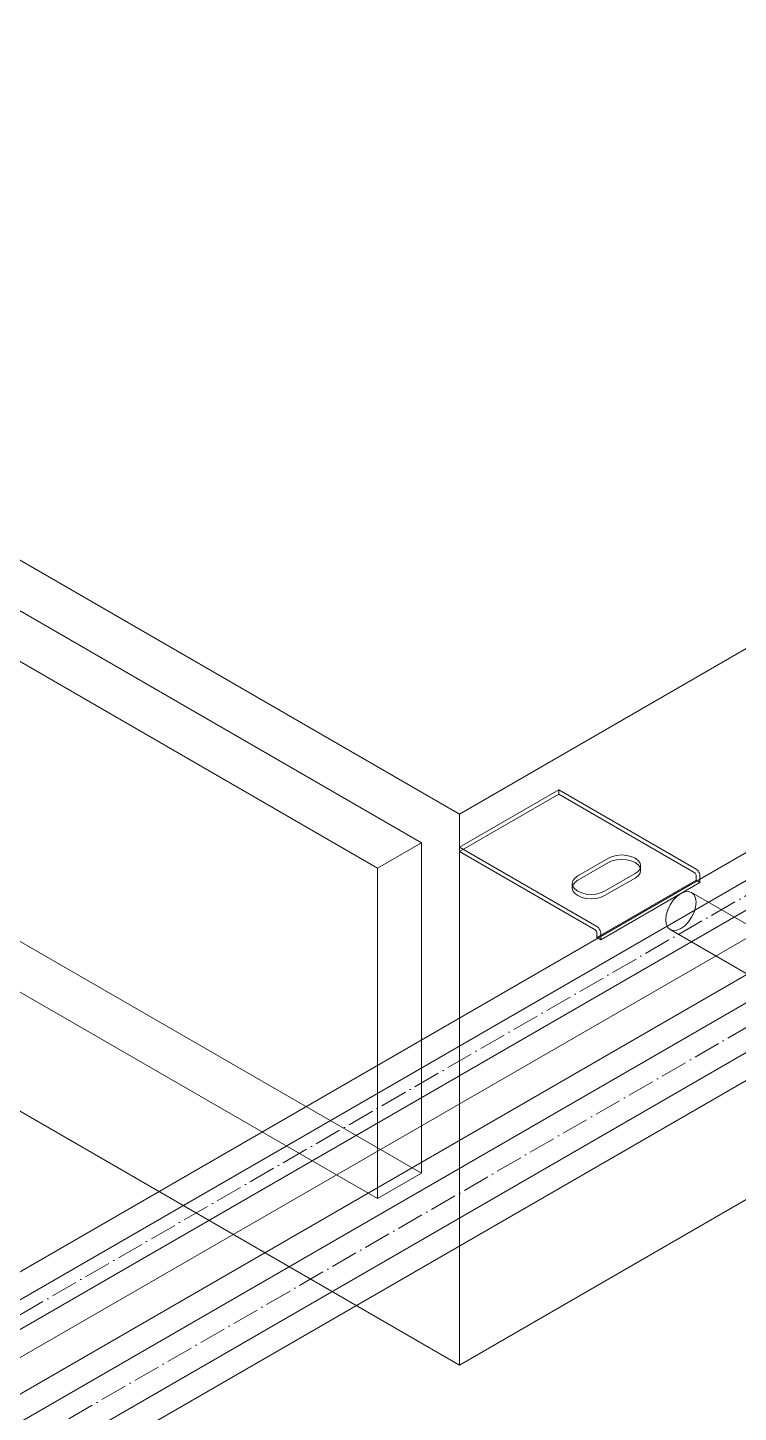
# Model space of a CAD drawing. Header units: millimetres. Extents: x -88595 to 880822, y -1054509 to -148035.
# Drawn here: x 391664 to 391928, y -329950 to -329437 of the extents above; entities that cross this region are included whole.
import ezdxf

# ---------------------------------------------------------------- set-up
doc = ezdxf.new("R2010")
doc.units = ezdxf.units.MM
doc.linetypes.add('$12$ADSK_Осевая', pattern=[14, 10, -2, 0, -2])
for name, color, linetype, lineweight in [('Изоляция', 7, 'Continuous', 18), ('Оборудование', 7, 'Continuous', 18), ('Трубопровод', 7, 'Continuous', 18)]:
    doc.layers.add(name, color=color, linetype=linetype, lineweight=lineweight)

# ---------------------------------------------------------------- blocks, each defined once
blk = doc.blocks.new('$0$ADSK_Канальный блок кондиционера1 - AD242MJERAB-3267365-В_ОВ3_1')
at = {"layer": 'Оборудование'}
for p, q in [((18316.91, 6919.34), (17574.45, 7348)), ((17553.24, 7341.46), (18302.77, 6908.72)), ((18286.51, 6899.33), (17536.97, 7332.08)), ((18302.77, 6786.25), (17553.24, 7218.99)), ((17536.97, 7209.6), (18286.51, 6776.86)), ((18316.91, 6919.34), (18809.76, 7203.89)), ((17574.45, 7143.87), (18316.91, 6715.21)), ((18809.76, 6999.76), (18316.91, 6715.21)), ((18316.91, 6907.09), (18353.68, 6928.32)), ((18353.68, 6926.68), (18316.91, 6905.46)), ((18353.68, 6928.32), (18404.59, 6898.92)), ((18353.68, 6926.68), (18353.68, 6928.32)), ((18403.89, 6897.7), (18353.68, 6926.68)), ((18316.91, 6715.21), (18316.91, 6919.34)), ((18286.51, 6899.33), (18302.77, 6908.72)), ((18302.77, 6908.72), (18302.77, 6786.25)), ((18316.91, 6907.09), (18316.91, 6905.46)), ((18367.82, 6877.69), (18316.91, 6907.09)), ((18316.91, 6905.46), (18367.12, 6876.47)), ((18360.75, 6896.47), (18372.07, 6903.01)), ((18372.07, 6901.37), (18360.75, 6894.84)), ((18384.02, 6898.52), (18384.02, 6900.15)), ((18286.51, 6776.86), (18286.51, 6899.33)), ((18381.96, 6897.29), (18370.65, 6890.76)), ((18370.65, 6889.13), (18381.96, 6895.66)), ((18404.59, 6894.84), (18404.59, 6896.47)), ((18406.01, 6896.47), (18406.01, 6894.02)), ((18358.7, 6893.62), (18358.7, 6891.98)), ((18404.59, 6894.84), (18367.82, 6873.61)), ((18406.01, 6894.02), (18369.24, 6872.8)), ((18443.21, 6867.02), (18402.91, 6890.29)), ((18406.01, 6894.02), (18404.59, 6894.84)), ((18367.82, 6875.25), (18367.82, 6873.61)), ((18369.24, 6872.8), (18369.24, 6875.25)), ((18394.97, 6876.53), (18435.27, 6853.26)), ((18367.82, 6873.61), (18369.24, 6872.8)), ((18302.77, 6786.25), (18286.51, 6776.86))]:
    blk.add_line(p, q, dxfattribs=at)
for points in [[(18372.07, 6903.01, 0), (18373.52, 6903.65, 0), (18375.2, 6904.05, 0), (18377.02, 6904.19, 0), (18378.83, 6904.05, 0), (18380.52, 6903.65, 0), (18381.96, 6903.01, 0), (18383.08, 6902.17, 0), (18383.78, 6901.19, 0), (18384.02, 6900.15, 0), (18383.78, 6899.1, 0), (18383.08, 6898.13, 0), (18381.96, 6897.29, 0)], [(18381.96, 6895.66, 0), (18383.08, 6896.49, 0), (18383.78, 6897.47, 0), (18384.02, 6898.52, 0), (18383.78, 6899.56, 0), (18383.08, 6900.54, 0), (18381.96, 6901.37, 0), (18380.52, 6902.02, 0), (18378.83, 6902.42, 0), (18377.02, 6902.56, 0), (18375.2, 6902.42, 0), (18373.52, 6902.02, 0), (18372.07, 6901.37, 0)], [(18370.65, 6890.76, 0), (18369.2, 6890.12, 0), (18367.51, 6889.71, 0), (18365.7, 6889.57, 0), (18363.89, 6889.71, 0), (18362.2, 6890.12, 0), (18360.75, 6890.76, 0), (18359.64, 6891.6, 0), (18358.94, 6892.57, 0), (18358.7, 6893.62, 0), (18358.94, 6894.66, 0), (18359.64, 6895.64, 0), (18360.75, 6896.47, 0)], [(18404.59, 6896.47, 0), (18404.57, 6896.7, 0), (18404.5, 6896.94, 0), (18404.39, 6897.17, 0), (18404.24, 6897.39, 0), (18404.07, 6897.57, 0), (18403.89, 6897.7, 0)], [(18404.59, 6898.92, 0), (18404.96, 6898.66, 0), (18405.3, 6898.3, 0), (18405.59, 6897.87, 0), (18405.82, 6897.4, 0), (18405.96, 6896.92, 0), (18406.01, 6896.47, 0)], [(18360.75, 6894.84, 0), (18359.64, 6894, 0), (18358.94, 6893.03, 0), (18358.7, 6891.98, 0), (18358.94, 6890.94, 0), (18359.64, 6889.96, 0), (18360.75, 6889.13, 0), (18362.2, 6888.48, 0), (18363.89, 6888.08, 0), (18365.7, 6887.94, 0), (18367.51, 6888.08, 0), (18369.2, 6888.48, 0), (18370.65, 6889.13, 0)], [(18393.32, 6880.17, 0), (18393.51, 6881.96, 0), (18394.07, 6883.84, 0), (18394.97, 6885.7, 0), (18396.13, 6887.4, 0), (18397.48, 6888.83, 0), (18398.94, 6889.89, 0), (18400.39, 6890.51, 0), (18401.74, 6890.65, 0), (18402.91, 6890.29, 0), (18403.8, 6889.46, 0), (18404.36, 6888.22, 0), (18404.55, 6886.65, 0)], [(18404.55, 6886.65, 0), (18404.36, 6884.86, 0), (18403.8, 6882.98, 0), (18402.91, 6881.12, 0), (18401.74, 6879.42, 0), (18400.39, 6877.99, 0), (18398.94, 6876.93, 0), (18397.48, 6876.31, 0), (18396.13, 6876.17, 0), (18394.97, 6876.53, 0), (18394.07, 6877.36, 0), (18393.51, 6878.6, 0), (18393.32, 6880.17, 0)], [(18367.12, 6876.47, 0), (18367.3, 6876.34, 0), (18367.47, 6876.16, 0), (18367.62, 6875.94, 0), (18367.73, 6875.71, 0), (18367.8, 6875.47, 0), (18367.82, 6875.25, 0)], [(18369.24, 6875.25, 0), (18369.19, 6875.7, 0), (18369.05, 6876.17, 0), (18368.82, 6876.64, 0), (18368.53, 6877.07, 0), (18368.19, 6877.43, 0), (18367.82, 6877.69, 0)]]:
    blk.add_polyline3d(points, dxfattribs=at)

msp = doc.modelspace()

# ---------------------------------------------------------------- linework, layer by layer
at = {"layer": 'Изоляция', "color": 190, "true_color": 0x8000ff}
for p, q in [((392188.21, -329593.6), (391050.04, -330250.73)), ((391063.8, -330274.56), (392201.97, -329617.44))]:
    msp.add_line(p, q, dxfattribs=at)
at = {"layer": 'Изоляция', "color": 134, "true_color": 0x00a6a6}
for p, q in [((392168.3, -329650.41), (391051.68, -330295.09)), ((391068.62, -330324.43), (392185.24, -329679.75))]:
    msp.add_line(p, q, dxfattribs=at)
at = {"layer": 'Трубопровод', "color": 190, "true_color": 0x8000ff}
for p, q in [((392192.71, -329601.4), (391054.54, -330258.52)), ((391059.3, -330266.77), (392197.47, -329609.64))]:
    msp.add_line(p, q, dxfattribs=at)
at = {"layer": 'Трубопровод', "color": 190, "linetype": '$12$ADSK_Осевая', "true_color": 0x8000ff}
msp.add_line((392195.09, -329605.52), (391056.92, -330262.64), dxfattribs=at)
msp.add_line((392195.09, -329605.52), (391056.92, -330262.64), dxfattribs=at)
at = {"layer": 'Трубопровод', "color": 134, "true_color": 0x00a6a6}
for p, q in [((392172.8, -329658.21), (391056.18, -330302.89)), ((391064.12, -330316.64), (392180.74, -329671.96))]:
    msp.add_line(p, q, dxfattribs=at)
at = {"layer": 'Трубопровод', "color": 134, "linetype": '$12$ADSK_Осевая', "true_color": 0x00a6a6}
msp.add_line((392176.77, -329665.08), (391060.15, -330309.76), dxfattribs=at)
msp.add_line((392176.77, -329665.08), (391060.15, -330309.76), dxfattribs=at)

# ---------------------------------------------------------------- block references
at = {"layer": 'Оборудование'}
msp.add_blockref('$0$ADSK_Канальный блок кондиционера1 - AD242MJERAB-3267365-В_ОВ3_1', (373507.51, -336647.41), dxfattribs=at)

doc.saveas('drawing.dxf')
